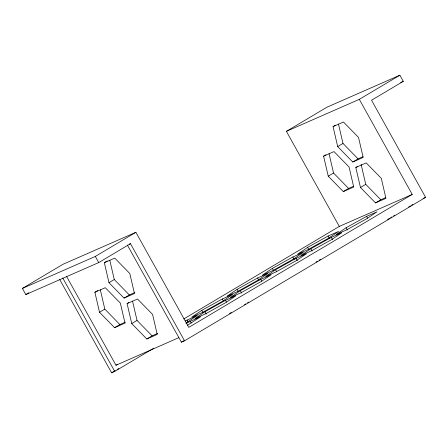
<?xml version="1.0" encoding="UTF-8"?>
<svg xmlns="http://www.w3.org/2000/svg" width="448" height="448" viewBox="0 0 448 448"><rect width="100%" height="100%" fill="white"/><g stroke="black" fill="none" stroke-linecap="round" stroke-linejoin="round"><path stroke-width="0.67" d="M201.813 310.352L191.75 317.162L202.166 312.592L222.65 301.218L232.714 294.414L222.298 298.984L201.813 310.352L203.112 312.693M237.087 289.363L227.024 296.167L237.44 291.598L257.919 280.224L267.988 273.42L257.572 277.99L237.087 289.363L238.386 291.704M205.01 311.713L194.947 318.517L205.363 313.947L225.848 302.574L235.911 295.77L225.495 300.339L205.01 311.713L206.31 314.048M272.362 268.374L262.293 275.178L272.714 270.609L293.194 259.235L303.262 252.431L292.841 257.001L272.362 268.374L273.661 270.71M240.285 290.718L230.222 297.522L240.638 292.958L261.122 281.585L271.186 274.781L260.77 279.345L240.285 290.718L241.584 293.059M307.636 247.386L297.567 254.19L307.989 249.62L328.468 238.246L338.537 231.442L328.115 236.012L307.636 247.386L308.935 249.721M275.559 269.73L265.496 276.534L275.912 271.964L296.391 260.59L306.46 253.786L296.044 258.356L275.559 269.73L276.534 271.482M310.834 248.741L300.765 255.545L311.186 250.975L331.666 239.602L341.734 232.798L331.313 237.367L310.834 248.741L312.133 251.076M346.108 227.752L336.039 234.556L346.461 229.986L366.94 218.613L377.003 211.809L366.587 216.378L346.108 227.752L347.407 230.087M286.39 131.337L326.95 107.195L399.874 75.214L403.29 81.346L371.543 100.234L425.6 197.361L184.542 340.805L130.48 243.678L98.734 262.573L25.816 294.554L22.4 288.422L62.966 264.286L135.884 232.299L188.804 327.376L412.227 194.426L359.307 99.35L286.39 131.337L339.31 226.414L412.227 194.426M25.816 294.554L28.806 292.774M22.4 288.422L95.323 256.435L135.884 232.299M359.307 99.35L399.874 75.214M104.334 262.685L114.75 258.115L129.814 273.538L134.462 293.53L124.046 298.099L108.982 282.677L104.334 262.685L107.274 260.938M333.049 126.588L343.465 122.018L358.529 137.441L363.177 157.433L352.761 162.002L337.697 146.58L333.049 126.588L335.401 125.188M108.982 282.677L114.274 279.53L109.777 260.204M337.697 146.58L342.983 143.433L338.492 124.107M94.881 292.27L105.297 287.7L120.361 303.128L125.009 323.12L114.593 327.69L99.523 312.262L94.881 292.27L97.821 290.522M323.596 156.173L334.012 151.603L349.076 167.026L353.724 187.023L343.302 191.587L328.238 176.165L323.596 156.173L325.942 154.778M99.523 312.262L104.815 309.114L100.324 289.789M328.238 176.165L333.53 173.018L329.039 153.692M124.046 298.099L129.338 294.952L134.848 292.533M352.761 162.002L358.053 158.855L362.953 156.705M127.092 303.582L137.514 299.012L152.578 314.434L157.226 334.426L146.804 338.996L131.74 323.574L127.092 303.582L128.856 302.529M355.807 167.485L366.223 162.915L381.293 178.338L385.935 198.33L375.519 202.899L360.455 187.477L355.807 167.485L357.571 166.432M114.593 327.69L119.879 324.537L125.395 322.118M343.302 191.587L348.594 188.44L353.5 186.29M131.74 323.574L137.032 320.426L132.541 301.101M360.455 187.477L365.747 184.324L361.099 164.332M146.804 338.996L152.096 335.849L157.612 333.43M375.519 202.899L380.811 199.752L385.711 197.602M183.753 318.976L339.31 226.414M66.584 276.455L115.993 365.232L117.197 364.515M59.601 279.334L111.619 372.786L115.226 370.642M117.029 369.572L118.832 368.497M111.619 372.786L114.744 371.42L153.821 348.169M127.355 245.05L181.412 342.171L183.82 340.743M229.505 313.555L231.308 312.486M244.535 304.612L245.739 303.895M247.542 302.826L248.741 302.109M316.07 262.046L317.274 261.33M319.077 260.254L320.88 259.185M387.61 219.475L389.413 218.406M390.611 217.689L391.815 216.972M393.618 215.902L394.822 215.186M408.649 206.959L410.452 205.884M411.656 205.167L412.854 204.45M185.214 320.975L197.439 315.403L186.172 322.874M186.004 323.669L190.221 321.328L200.637 316.758L187.561 325.237M400.73 82.466L403.29 81.346M129.231 244.227L130.48 243.678M423.102 198.453L425.6 197.361M115.993 365.232L178.858 337.658M181.412 342.171L184.542 340.805M342.983 143.433L358.053 158.855M365.747 184.324L380.811 199.752M333.53 173.018L348.594 188.44M114.274 279.53L129.338 294.952M137.032 320.426L152.096 335.849M104.815 309.114L119.879 324.537M366.587 216.378L367.562 218.131M331.313 237.367L332.618 239.702M328.115 236.012L329.42 238.347M296.044 258.356L297.343 260.697M292.841 257.001L294.146 259.336M260.77 279.345L261.744 281.098M257.572 277.99L258.871 280.33M225.495 300.339L226.47 302.092M222.298 298.984L223.272 300.731M190.221 321.328L191.195 323.081M187.023 319.973L187.998 321.726M95.323 256.435L98.734 262.573M62.726 277.962L114.744 371.42"/></g></svg>
